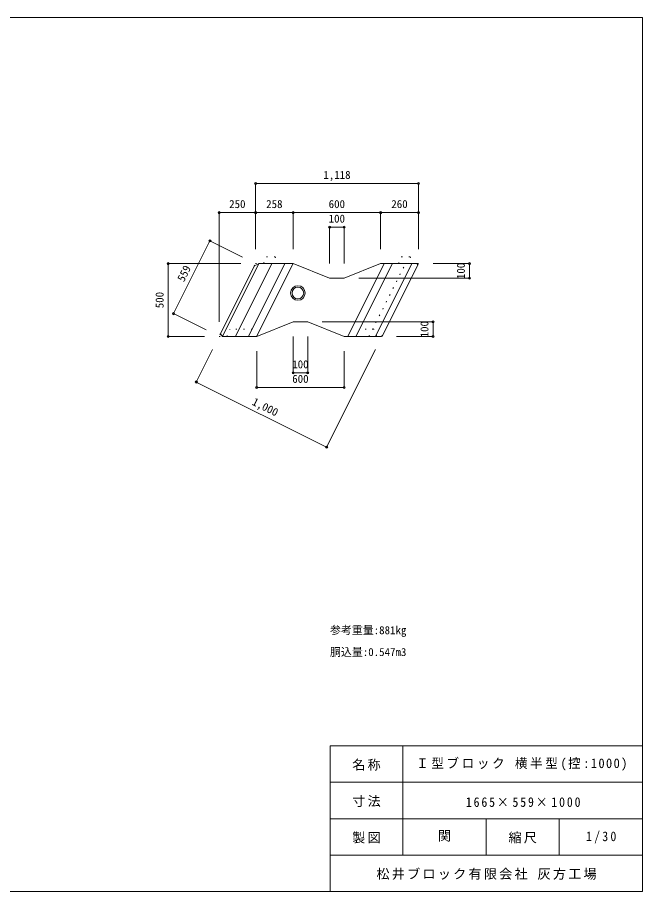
# Model space of a CAD drawing. Units: millimetres, scale not verified. Extents: x 165 to 8745, y 150 to 6150.
# Drawn here: x 4455 to 8745, y 150 to 6150 of the extents above; entities that cross this region are included whole.
import ezdxf
from ezdxf.enums import TextEntityAlignment as Align

# ---------------------------------------------------------------- set-up
doc = ezdxf.new("R2010")
doc.units = ezdxf.units.MM
doc.header["$LTSCALE"] = 30
doc.header["$PDMODE"] = 32
doc.header["$PDSIZE"] = 15
doc.linetypes.add('DOTTED', pattern=[1.75, 0.25, -1.5])
for name, color, linetype, lineweight in [('_0-0_', 7, 'Continuous', 18), ('_0-1_', 7, 'Continuous', 18), ('_0-2_', 4, 'Continuous', 9)]:
    doc.layers.add(name, color=color, linetype=linetype, lineweight=lineweight)
doc.styles.add('ＭＳ ゴシック', font='')
doc.styles.get('ＭＳ ゴシック').set_extended_font_data('MS Gothic')

msp = doc.modelspace()

# ---------------------------------------------------------------- linework, layer by layer
at = {"layer": '_0-0_'}
for p, q in [((8745, 6150), (165, 6150)), ((8745, 150), (8745, 6150)), ((6600, 150), (6600, 1150)), ((8745, 1150), (6600, 1150)), ((7100, 400), (7100, 1150)), ((8745, 900), (6600, 900)), ((8745, 650), (6600, 650)), ((7672.5, 400), (7672.5, 650)), ((8172.5, 400), (8172.5, 650)), ((8745, 400), (6600, 400)), ((165, 150), (8745, 150))]:
    msp.add_line(p, q, dxfattribs=at)
at = {"layer": '_0-1_', "linetype": 'DOTTED'}
for p, q in [((6144.09, 4460.32), (6164.09, 4507.32)), ((6224.09, 4507.32), (6164.09, 4507.32)), ((6224.09, 4507.32), (6244.09, 4460.32)), ((7069.12, 4460.32), (7089.12, 4507.32)), ((7149.12, 4507.32), (7089.12, 4507.32)), ((7149.12, 4507.32), (7169.12, 4460.32)), ((6080.14, 4442.44), (6089.09, 4460.32)), ((6089.09, 4460.32), (6111.45, 4460.32)), ((6867.68, 3960.32), (7117.68, 4460.32)), ((7207.12, 4460.32), (7197.12, 4460.32)), ((7202.65, 4451.38), (7207.12, 4460.32)), ((5848.03, 3978.21), (5839.09, 3960.32)), ((5839.09, 3960.32), (5861.45, 3960.32)), ((5891.09, 3960.32), (5912.36, 4010.32)), ((6065.33, 4010.32), (5912.36, 4010.32)), ((6900.84, 4010.32), (6803.24, 4010.32)), ((6922.12, 3960.32), (6900.84, 4010.32)), ((6947.12, 3960.32), (6957.12, 3960.32)), ((6957.12, 3960.32), (6961.59, 3969.27))]:
    msp.add_line(p, q, dxfattribs=at)
at = {"layer": '_0-1_'}
for p, q in [((5848.03, 3978.21), (6080.14, 4442.44)), ((5861.45, 3960.32), (6111.45, 4460.32)), ((5950.89, 3960.32), (6200.89, 4460.32)), ((6040.33, 3960.32), (6290.33, 4460.32)), ((6080.14, 4442.44), (6111.45, 4460.32)), ((6096.23, 3960.32), (6346.23, 4460.32)), ((6111.45, 4460.32), (6347.09, 4460.32)), ((6597.09, 4360.32), (6347.09, 4460.32)), ((6697.09, 4360.32), (6947.09, 4460.32)), ((6722.33, 3960.32), (6972.33, 4460.32)), ((6778.24, 3960.32), (7028.24, 4460.32)), ((7162.4, 4460.32), (6912.4, 3960.32)), ((6947.09, 4460.32), (7197.12, 4460.32)), ((7202.65, 4451.38), (6961.59, 3969.27)), ((7197.12, 4460.32), (7202.65, 4451.38)), ((6697.09, 4360.32), (6597.09, 4360.32)), ((6347.09, 4060.32), (6097.09, 3960.32)), ((6447.09, 4060.32), (6347.09, 4060.32)), ((6447.09, 4060.32), (6697.09, 3960.32)), ((5848.03, 3978.21), (5861.45, 3960.32)), ((5861.45, 3960.32), (6097.09, 3960.32)), ((6697.09, 3960.32), (6947.12, 3960.32)), ((6947.12, 3960.32), (6961.59, 3969.27))]:
    msp.add_line(p, q, dxfattribs=at)
for radius in [50, 40]:
    msp.add_circle((6379.47, 4258.46), radius, dxfattribs=at)
at = {"layer": '_0-2_'}
for p, q in [((6089.09, 5010.32), (6089.09, 4560.32)), ((6089.09, 5010.32), (7207.12, 5010.32)), ((7207.12, 5010.32), (7207.12, 4560.32)), ((5839.09, 4810.32), (5839.09, 4060.32)), ((5839.09, 4810.32), (6947.09, 4810.32)), ((6347.09, 4810.32), (6347.09, 4560.32)), ((6947.09, 4810.32), (6947.09, 4560.32)), ((6947.09, 4810.32), (7207.12, 4810.32)), ((6597.09, 4710.32), (6697.09, 4710.32)), ((6597.09, 4710.32), (6597.09, 4460.32)), ((6697.09, 4710.32), (6697.09, 4460.32)), ((5526.04, 4116.85), (5776.04, 4616.85)), ((5776.04, 4616.85), (5999.64, 4505.05)), ((5489.09, 3960.32), (5489.09, 4460.32)), ((5489.09, 4460.32), (5989.09, 4460.32)), ((7557.12, 4460.32), (7307.12, 4460.32)), ((7557.12, 4460.32), (7557.12, 4360.32)), ((7557.12, 4360.32), (6797.09, 4360.32)), ((5526.04, 4116.85), (5749.64, 4005.05)), ((7307.12, 4060.32), (6547.09, 4060.32)), ((7307.12, 3960.32), (7307.12, 4060.32)), ((5489.09, 3960.32), (5739.09, 3960.32)), ((6347.09, 3710.32), (6347.09, 3960.32)), ((6447.09, 3710.32), (6447.09, 3960.32)), ((7307.12, 3960.32), (7057.12, 3960.32)), ((5682.56, 3647.28), (5794.37, 3870.88)), ((6097.09, 3610.32), (6097.09, 3860.32)), ((6576.99, 3200.06), (6912.4, 3870.88)), ((6697.09, 3610.32), (6697.09, 3860.32)), ((6347.09, 3710.32), (6447.09, 3710.32)), ((5682.56, 3647.28), (6576.99, 3200.06)), ((6097.09, 3610.32), (6697.09, 3610.32))]:
    msp.add_line(p, q, dxfattribs=at)
for p in [(6089.09, 5010.32), (7207.12, 5010.32), (5839.09, 4810.32), (6089.09, 4810.32), (6347.09, 4810.32), (6947.09, 4810.32), (7207.12, 4810.32), (6597.09, 4710.32), (6697.09, 4710.32), (5776.04, 4616.85), (5489.09, 4460.32), (7557.12, 4460.32), (7557.12, 4360.32), (5526.04, 4116.85), (7307.12, 4060.32), (5489.09, 3960.32), (7307.12, 3960.32), (6347.09, 3710.32), (6447.09, 3710.32), (5682.56, 3647.28), (6097.09, 3610.32), (6697.09, 3610.32), (6576.99, 3200.06)]:
    msp.add_point(p, dxfattribs=at)

# ---------------------------------------------------------------- texts
at = {"layer": '_0-0_', "color": 4, "style": 'ＭＳ ゴシック'}
for s, p in [('参考重量:881㎏', (6600, 1900)), ('胴込量:0.547m3', (6600, 1750))]:
    msp.add_text(s, height=54.99, dxfattribs=at).set_placement(p, align=Align.BOTTOM_LEFT)
at = {"layer": '_0-0_', "style": 'ＭＳ ゴシック'}
msp.add_text('関', height=65.98, dxfattribs=at).set_placement((7341.25, 480), align=Align.BOTTOM_LEFT)
at = {"layer": '_0-0_', "char_height": 65.98, "attachment_point": 7, "style": 'ＭＳ ゴシック'}
for s, insert in [('\\T1.17;名称', (6752.5, 980)), ('\\T1.22;\\W0.95;Ｉ型ブロック\\~横半型(控:1000)', (7191.25, 980)), ('\\T1.17;寸法', (6752.5, 730)), ('\\T1.32;\\W0.9;1665×559×1000', (7532.5, 730)), ('\\T1.17;製図', (6752.5, 480)), ('\\T1.17;縮尺', (7825, 480)), ('\\T1.38;\\W0.9;1/30', (8357.5, 480)), ('\\T1.17;松井ブロック有限会社\\~灰方工場', (6918.75, 230))]:
    msp.add_mtext(s, dxfattribs=dict(at, insert=insert))
at = {"layer": '_0-2_', "style": 'ＭＳ ゴシック'}
for s, p in [('1,118', (6554.35, 5025.32)), ('250', (5907.84, 4825.32)), ('258', (6161.84, 4825.32)), ('600', (6590.84, 4825.32)), ('260', (7020.85, 4825.32)), ('100', (6590.84, 4725.32)), ('100', (6340.84, 3725.32)), ('600', (6340.84, 3625.32))]:
    msp.add_text(s, height=54.99, dxfattribs=at).set_placement(p, align=Align.BOTTOM_LEFT)
for s, rotation, p in [('559', 63.435, (5612.46, 4323.25)), ('100', 90, (7542.12, 4354.07)), ('500', 90, (5474.09, 4154.07)), ('100', 90, (7292.12, 3954.07)), ('1,000', 333.435, (6052.63, 3479.01))]:
    msp.add_text(s, height=54.99, rotation=rotation, dxfattribs=at).set_placement(p, align=Align.BOTTOM_LEFT)

doc.saveas('drawing.dxf')
